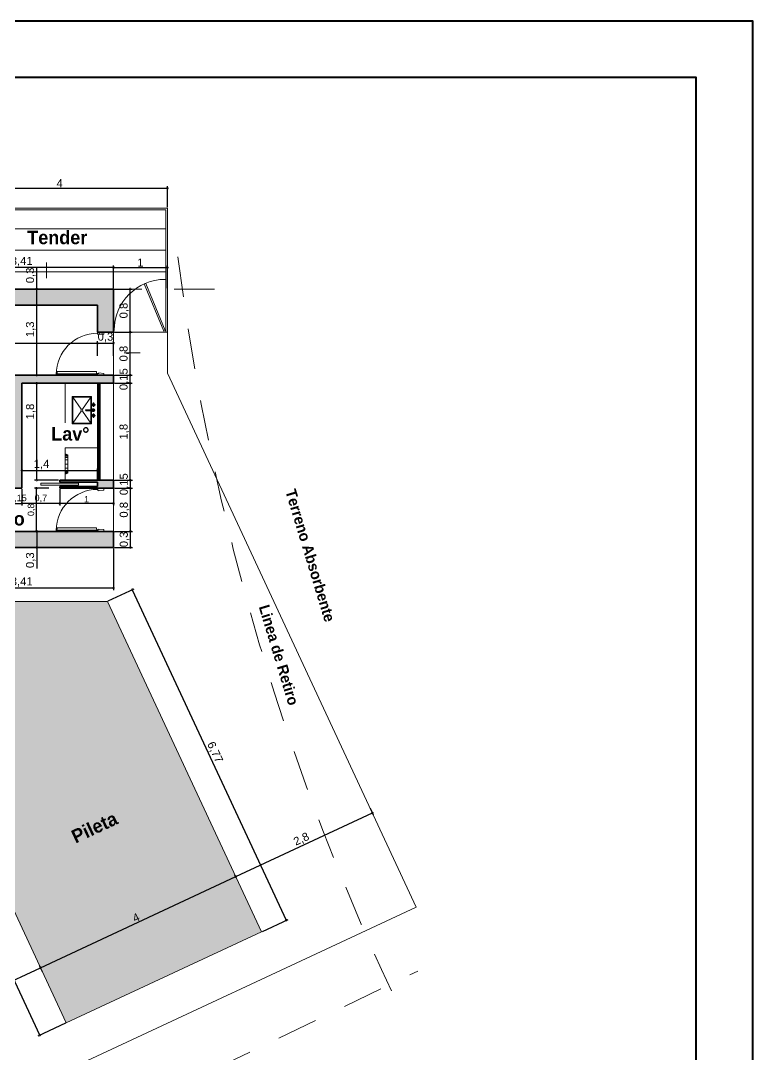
# Model space of a CAD drawing. Header units: millimetres. Extents: x 110427 to 125914, y 76277 to 76441.
# Drawn here: x 114105.63 to 114119.22, y 76330.94 to 76350.13 of the extents above; entities that cross this region are included whole.
import ezdxf

# ---------------------------------------------------------------- set-up
doc = ezdxf.new("R2010")
doc.units = ezdxf.units.MM
doc.linetypes.add('JIS_02_0.7', pattern=[1.35, 0.75, -0.6])
for name, color, linetype, lineweight in [('0.15', 6, 'Continuous', 15), ('02_CIVIL_EXIST', 250, 'Continuous', 30), ('04_CIVIL A CONSTRUIR', 250, 'Continuous', 35), ('06_CIVIL VISTAS GRUESA', 244, 'Continuous', 13), ('08_CIVIL VISTAS FINO', 251, 'Continuous', 5), ('09_CIVIL PROYECCIONES', 230, 'JIS_02_0.7', 5), ('11_CARPINTERIA Y MOBILIARIO', 141, 'Continuous', 9), ('11_HATCH', 8, 'Continuous', 9), ('12_HATCH', 8, 'Continuous', 9), ('12_TEXTOS', 4, 'Continuous', 40), ('13_COTAS', 8, 'Continuous', 9)]:
    doc.layers.add(name, color=color, linetype=linetype, lineweight=lineweight)
doc.layers.add('14_TEXTOS', color=4, linetype='Continuous')
doc.styles.add('JDS1', font='GOTHICB.TTF')
doc.styles.add('Swis721 BT', font='swiss.ttf')
doc.dimstyles.new('ISO-23', dxfattribs={"dimscale": 0.03, "dimtxt": 5, "dimasz": 2.5, "dimexe": 1.25, "dimexo": 0.625, "dimtad": 1, "dimtxsty": 'Swis721 BT', "dimblk": 'DOTSMALL', "dimcen": 2.5, "dimclrt": 150, "dimadec": 0, "dimazin": 0, "dimtfac": 1, "dimtmove": 0, "dimatfit": 3, "dimfxl": 0, "dimarcsym": 0})

# ---------------------------------------------------------------- blocks, each defined once
blk = doc.blocks.new('_DotSmall')
at = {"color": 0, "linetype": 'ByBlock', "const_width": 0.5}
blk.add_lwpolyline([(-0.0625, 0, 1), (0.0625, 0, 1)], format="xyb", close=True, dxfattribs=at)
blk = doc.blocks.new('*D669')
at = {"layer": '13_COTAS', "color": 0, "lineweight": -2}
for p, q in [((114104.103, 76343.91), (114104.103, 76344.179)), ((114104.103, 76344.142), (114107.053, 76344.142)), ((114107.053, 76343.91), (114107.053, 76344.179))]:
    blk.add_line(p, q, dxfattribs=at)
at = {"layer": 'Defpoints', "color": 0}
for p in [(114107.053, 76344.142), (114104.103, 76343.891), (114107.053, 76343.891)]:
    blk.add_point(p, dxfattribs=at)
at = {"layer": '13_COTAS', "color": 0, "lineweight": -2, "xscale": 0.075, "yscale": 0.075, "zscale": 0.075, "rotation": 180}
blk.add_blockref('_DotSmall', (114104.103, 76344.142), dxfattribs=at)
at = {"layer": '13_COTAS', "color": 0, "lineweight": -2, "xscale": 0.075, "yscale": 0.075, "zscale": 0.075}
blk.add_blockref('_DotSmall', (114107.053, 76344.142), dxfattribs=at)
at = {"layer": '13_COTAS', "color": 150, "insert": (114104.982, 76344.251), "char_height": 0.15, "attachment_point": 5, "style": 'Swis721 BT'}
blk.add_mtext('2,95', dxfattribs=at)
blk = doc.blocks.new('*D670')
at = {"layer": '13_COTAS', "color": 0, "lineweight": -2}
for p, q in [((114105.653, 76341.903), (114105.653, 76341.742)), ((114107.053, 76341.618), (114107.053, 76341.817)), ((114105.653, 76341.779), (114107.053, 76341.779))]:
    blk.add_line(p, q, dxfattribs=at)
at = {"layer": 'Defpoints', "color": 0}
for p in [(114105.653, 76341.921), (114107.053, 76341.779), (114107.053, 76341.599)]:
    blk.add_point(p, dxfattribs=at)
at = {"layer": '13_COTAS', "color": 0, "lineweight": -2, "xscale": 0.075, "yscale": 0.075, "zscale": 0.075, "rotation": 180}
blk.add_blockref('_DotSmall', (114105.653, 76341.779), dxfattribs=at)
at = {"layer": '13_COTAS', "color": 0, "lineweight": -2, "xscale": 0.075, "yscale": 0.075, "zscale": 0.075}
blk.add_blockref('_DotSmall', (114107.053, 76341.779), dxfattribs=at)
at = {"layer": '13_COTAS', "color": 150, "insert": (114106.016, 76341.889), "char_height": 0.15, "attachment_point": 5, "style": 'Swis721 BT'}
blk.add_mtext('1,4', dxfattribs=at)
blk = doc.blocks.new('*D536')
at = {"layer": '13_COTAS', "color": 0, "lineweight": -2}
for p, q in [((114106.149, 76341.449), (114105.883, 76341.449)), ((114105.921, 76340.649), (114105.921, 76341.449)), ((114105.976, 76340.649), (114105.883, 76340.649))]:
    blk.add_line(p, q, dxfattribs=at)
at = {"layer": 'Defpoints', "color": 0}
for p in [(114105.921, 76341.449), (114106.168, 76341.449), (114105.994, 76340.649)]:
    blk.add_point(p, dxfattribs=at)
at = {"layer": '13_COTAS', "color": 0, "lineweight": -2, "xscale": 0.075, "yscale": 0.075, "zscale": 0.075}
for p, rotation in [((114105.921, 76341.449), 90), ((114105.921, 76340.649), 270)]:
    blk.add_blockref('_DotSmall', p, dxfattribs=dict(at, rotation=rotation))
at = {"layer": '13_COTAS', "color": 150, "insert": (114105.83, 76341.049), "char_height": 0.12, "attachment_point": 5, "rotation": 90, "style": 'Swis721 BT'}
blk.add_mtext('0,8', dxfattribs=at)
blk = doc.blocks.new('*D581')
at = {"layer": '13_COTAS', "color": 0, "lineweight": -2}
for p, q in [((114106.093, 76343.399), (114105.888, 76343.399)), ((114105.926, 76341.599), (114105.926, 76343.399)), ((114106.334, 76341.599), (114105.888, 76341.599))]:
    blk.add_line(p, q, dxfattribs=at)
at = {"layer": 'Defpoints', "color": 0}
for p in [(114105.926, 76343.399), (114106.112, 76343.399), (114106.353, 76341.599)]:
    blk.add_point(p, dxfattribs=at)
at = {"layer": '13_COTAS', "color": 0, "lineweight": -2, "xscale": 0.075, "yscale": 0.075, "zscale": 0.075}
for p, rotation in [((114105.926, 76343.399), 90), ((114105.926, 76341.599), 270)]:
    blk.add_blockref('_DotSmall', p, dxfattribs=dict(at, rotation=rotation))
at = {"layer": '13_COTAS', "color": 150, "insert": (114105.816, 76342.874), "char_height": 0.15, "attachment_point": 5, "rotation": 90, "style": 'Swis721 BT'}
blk.add_mtext('1,8', dxfattribs=at)
blk = doc.blocks.new('*D582')
at = {"layer": '13_COTAS', "color": 0, "lineweight": -2}
for p, q in [((114106.12, 76344.849), (114105.888, 76344.849)), ((114105.926, 76343.549), (114105.926, 76344.849)), ((114106.12, 76343.549), (114105.888, 76343.549))]:
    blk.add_line(p, q, dxfattribs=at)
at = {"layer": 'Defpoints', "color": 0}
for p in [(114105.926, 76344.849), (114106.139, 76344.849), (114106.139, 76343.549)]:
    blk.add_point(p, dxfattribs=at)
at = {"layer": '13_COTAS', "color": 0, "lineweight": -2, "xscale": 0.075, "yscale": 0.075, "zscale": 0.075}
for p, rotation in [((114105.926, 76344.849), 90), ((114105.926, 76343.549), 270)]:
    blk.add_blockref('_DotSmall', p, dxfattribs=dict(at, rotation=rotation))
at = {"layer": '13_COTAS', "color": 150, "insert": (114105.816, 76344.4), "char_height": 0.15, "attachment_point": 5, "rotation": 90, "style": 'Swis721 BT'}
blk.add_mtext('1,3', dxfattribs=at)
blk = doc.blocks.new('*D583')
at = {"layer": '13_COTAS', "color": 0, "lineweight": -2}
for p, q in [((114104.353, 76346.668), (114104.353, 76347.059)), ((114104.353, 76347.021), (114108.353, 76347.021)), ((114108.353, 76346.668), (114108.353, 76347.059))]:
    blk.add_line(p, q, dxfattribs=at)
at = {"layer": 'Defpoints', "color": 0}
for p in [(114108.353, 76347.021), (114104.353, 76346.649), (114108.353, 76346.649)]:
    blk.add_point(p, dxfattribs=at)
at = {"layer": '13_COTAS', "color": 0, "lineweight": -2, "xscale": 0.075, "yscale": 0.075, "zscale": 0.075, "rotation": 180}
blk.add_blockref('_DotSmall', (114104.353, 76347.021), dxfattribs=at)
at = {"layer": '13_COTAS', "color": 0, "lineweight": -2, "xscale": 0.075, "yscale": 0.075, "zscale": 0.075}
blk.add_blockref('_DotSmall', (114108.353, 76347.021), dxfattribs=at)
at = {"layer": '13_COTAS', "color": 150, "insert": (114106.353, 76347.115), "char_height": 0.15, "attachment_point": 5, "style": 'Swis721 BT'}
blk.add_mtext('4', dxfattribs=at)
blk = doc.blocks.new('*D584')
at = {"layer": '13_COTAS', "color": 0, "lineweight": -2}
for p, q in [((114102.807, 76339.341), (114102.298, 76339.104)), ((114105.982, 76331.292), (114102.332, 76339.12)), ((114106.458, 76331.513), (114105.949, 76331.276))]:
    blk.add_line(p, q, dxfattribs=at)
at = {"layer": 'Defpoints', "color": 0}
for p in [(114102.824, 76339.349), (114102.332, 76339.12), (114106.475, 76331.521)]:
    blk.add_point(p, dxfattribs=at)
at = {"layer": '13_COTAS', "color": 0, "lineweight": -2, "xscale": 0.075, "yscale": 0.075, "zscale": 0.075}
for p, rotation in [((114102.332, 76339.12), 115.0000000000974), ((114105.982, 76331.292), 295.0000000000974)]:
    blk.add_blockref('_DotSmall', p, dxfattribs=dict(at, rotation=rotation))
at = {"layer": '13_COTAS', "color": 150, "insert": (114104.256, 76335.252), "char_height": 0.15, "attachment_point": 5, "rotation": 295, "style": 'Swis721 BT'}
blk.add_mtext('8,64', dxfattribs=at)
blk = doc.blocks.new('*D585')
at = {"layer": '13_COTAS', "color": 0, "lineweight": -2}
for p, q in [((114107.255, 76339.357), (114107.734, 76339.581)), ((114107.7, 76339.565), (114110.562, 76333.427)), ((114110.117, 76333.22), (114110.596, 76333.443))]:
    blk.add_line(p, q, dxfattribs=at)
at = {"layer": 'Defpoints', "color": 0}
for p in [(114107.238, 76339.349), (114110.562, 76333.427), (114110.1, 76333.212)]:
    blk.add_point(p, dxfattribs=at)
at = {"layer": '13_COTAS', "color": 0, "lineweight": -2, "xscale": 0.075, "yscale": 0.075, "zscale": 0.075}
for p, rotation in [((114107.7, 76339.565), 115.0000000002516), ((114110.562, 76333.427), 295.0000000002516)]:
    blk.add_blockref('_DotSmall', p, dxfattribs=dict(at, rotation=rotation))
at = {"layer": '13_COTAS', "color": 150, "insert": (114109.23, 76336.542), "char_height": 0.15, "attachment_point": 5, "rotation": 295, "style": 'Swis721 BT'}
blk.add_mtext('6,77', dxfattribs=at)
blk = doc.blocks.new('*D554')
at = {"layer": '13_COTAS', "color": 0, "lineweight": -2}
for p, q in [((114107.053, 76343.91), (114107.053, 76344.179)), ((114107.053, 76344.142), (114107.353, 76344.142)), ((114107.353, 76343.91), (114107.353, 76344.179))]:
    blk.add_line(p, q, dxfattribs=at)
at = {"layer": 'Defpoints', "color": 0}
for p in [(114107.353, 76344.142), (114107.053, 76343.891), (114107.353, 76343.891)]:
    blk.add_point(p, dxfattribs=at)
at = {"layer": '13_COTAS', "color": 0, "lineweight": -2, "xscale": 0.075, "yscale": 0.075, "zscale": 0.075, "rotation": 180}
blk.add_blockref('_DotSmall', (114107.053, 76344.142), dxfattribs=at)
at = {"layer": '13_COTAS', "color": 0, "lineweight": -2, "xscale": 0.075, "yscale": 0.075, "zscale": 0.075}
blk.add_blockref('_DotSmall', (114107.353, 76344.142), dxfattribs=at)
at = {"layer": '13_COTAS', "color": 150, "insert": (114107.203, 76344.251), "char_height": 0.15, "attachment_point": 5, "style": 'Swis721 BT'}
blk.add_mtext('0,3', dxfattribs=at)
blk = doc.blocks.new('*D555')
at = {"layer": '13_COTAS', "color": 0, "lineweight": -2}
for p, q in [((114106.024, 76340.649), (114105.888, 76340.649)), ((114105.926, 76340.649), (114105.926, 76340.349)), ((114106.024, 76340.349), (114105.888, 76340.349)), ((114105.926, 76340.349), (114105.926, 76339.959))]:
    blk.add_line(p, q, dxfattribs=at)
at = {"layer": 'Defpoints', "color": 0}
for p in [(114106.042, 76340.649), (114105.926, 76340.349), (114106.042, 76340.349)]:
    blk.add_point(p, dxfattribs=at)
at = {"layer": '13_COTAS', "color": 0, "lineweight": -2, "xscale": 0.075, "yscale": 0.075, "zscale": 0.075}
for p, rotation in [((114105.926, 76340.649), 90), ((114105.926, 76340.349), 270)]:
    blk.add_blockref('_DotSmall', p, dxfattribs=dict(at, rotation=rotation))
at = {"layer": '13_COTAS', "color": 150, "insert": (114105.816, 76340.113), "char_height": 0.15, "attachment_point": 5, "rotation": 90, "style": 'Swis721 BT'}
blk.add_mtext('0,3', dxfattribs=at)
blk = doc.blocks.new('*D560')
at = {"layer": '13_COTAS', "color": 0, "lineweight": -2}
for p, q in [((114103.278, 76331.277), (114105.997, 76332.545)), ((114106.033, 76332.47), (114105.981, 76332.579)), ((114103.284, 76331.264), (114103.262, 76331.311))]:
    blk.add_line(p, q, dxfattribs=at)
at = {"layer": 'Defpoints', "color": 0}
for p in [(114105.997, 76332.545), (114106.04, 76332.453), (114103.292, 76331.247)]:
    blk.add_point(p, dxfattribs=at)
at = {"layer": '13_COTAS', "color": 0, "lineweight": -2, "xscale": 0.075, "yscale": 0.075, "zscale": 0.075}
for p, rotation in [((114105.997, 76332.545), 24.99999753929723), ((114103.278, 76331.277), 204.9999975392973)]:
    blk.add_blockref('_DotSmall', p, dxfattribs=dict(at, rotation=rotation))
at = {"layer": '13_COTAS', "color": 150, "insert": (114104.597, 76331.998), "char_height": 0.15, "attachment_point": 5, "rotation": 25, "style": 'Swis721 BT'}
blk.add_mtext('3', dxfattribs=at)
blk = doc.blocks.new('*D561')
at = {"layer": '13_COTAS', "color": 0, "lineweight": -2}
for p, q in [((114105.997, 76332.545), (114109.622, 76334.236)), ((114109.615, 76334.253), (114109.607, 76334.27)), ((114106.033, 76332.47), (114105.981, 76332.579))]:
    blk.add_line(p, q, dxfattribs=at)
at = {"layer": 'Defpoints', "color": 0}
for p in [(114109.622, 76334.236), (114109.622, 76334.236), (114106.04, 76332.453)]:
    blk.add_point(p, dxfattribs=at)
at = {"layer": '13_COTAS', "color": 0, "lineweight": -2, "xscale": 0.075, "yscale": 0.075, "zscale": 0.075}
for p, rotation in [((114109.622, 76334.236), 24.99999753929723), ((114105.997, 76332.545), 204.9999975392973)]:
    blk.add_blockref('_DotSmall', p, dxfattribs=dict(at, rotation=rotation))
at = {"layer": '13_COTAS', "color": 150, "insert": (114107.77, 76333.476), "char_height": 0.15, "attachment_point": 5, "rotation": 25, "style": 'Swis721 BT'}
blk.add_mtext('4', dxfattribs=at)
blk = doc.blocks.new('*D562')
at = {"layer": '13_COTAS', "color": 0, "lineweight": -2}
for p, q in [((114112.118, 76335.509), (114112.176, 76335.385)), ((114109.622, 76334.236), (114112.16, 76335.419)), ((114109.615, 76334.253), (114109.607, 76334.27))]:
    blk.add_line(p, q, dxfattribs=at)
at = {"layer": 'Defpoints', "color": 0}
for p in [(114112.11, 76335.526), (114112.16, 76335.419), (114109.622, 76334.236)]:
    blk.add_point(p, dxfattribs=at)
at = {"layer": '13_COTAS', "color": 0, "lineweight": -2, "xscale": 0.075, "yscale": 0.075, "zscale": 0.075}
for p, rotation in [((114112.16, 76335.419), 24.99999753929723), ((114109.622, 76334.236), 204.9999975392973)]:
    blk.add_blockref('_DotSmall', p, dxfattribs=dict(at, rotation=rotation))
at = {"layer": '13_COTAS', "color": 150, "insert": (114110.845, 76334.926), "char_height": 0.15, "attachment_point": 5, "rotation": 25, "style": 'Swis721 BT'}
blk.add_mtext('2,8', dxfattribs=at)
blk = doc.blocks.new('*D545')
at = {"layer": '13_COTAS', "color": 0, "lineweight": -2}
for p, q in [((114105.926, 76345.149), (114105.926, 76345.556)), ((114106.087, 76345.149), (114105.888, 76345.149)), ((114105.926, 76344.849), (114105.926, 76345.149)), ((114106.087, 76344.849), (114105.888, 76344.849))]:
    blk.add_line(p, q, dxfattribs=at)
at = {"layer": 'Defpoints', "color": 0}
for p in [(114105.926, 76345.149), (114106.106, 76345.149), (114106.106, 76344.849)]:
    blk.add_point(p, dxfattribs=at)
at = {"layer": '13_COTAS', "color": 0, "lineweight": -2, "xscale": 0.075, "yscale": 0.075, "zscale": 0.075}
for p, rotation in [((114105.926, 76345.149), 90), ((114105.926, 76344.849), 270)]:
    blk.add_blockref('_DotSmall', p, dxfattribs=dict(at, rotation=rotation))
at = {"layer": '13_COTAS', "color": 150, "insert": (114105.816, 76345.402), "char_height": 0.15, "attachment_point": 5, "rotation": 90, "style": 'Swis721 BT'}
blk.add_mtext('0,3', dxfattribs=at)
blk = doc.blocks.new('*D639')
at = {"layer": '06_CIVIL VISTAS GRUESA', "color": 0, "lineweight": -2}
for p, q in [((114103.943, 76340.331), (114103.943, 76339.559)), ((114107.353, 76340.331), (114107.353, 76339.559)), ((114103.943, 76339.597), (114107.353, 76339.597))]:
    blk.add_line(p, q, dxfattribs=at)
at = {"layer": 'Defpoints', "color": 0}
for p in [(114103.943, 76340.349), (114107.353, 76340.349), (114107.353, 76339.597)]:
    blk.add_point(p, dxfattribs=at)
at = {"layer": '06_CIVIL VISTAS GRUESA', "color": 0, "lineweight": -2, "xscale": 0.075, "yscale": 0.075, "zscale": 0.075, "rotation": 180}
blk.add_blockref('_DotSmall', (114103.943, 76339.597), dxfattribs=at)
at = {"layer": '06_CIVIL VISTAS GRUESA', "color": 0, "lineweight": -2, "xscale": 0.075, "yscale": 0.075, "zscale": 0.075}
blk.add_blockref('_DotSmall', (114107.353, 76339.597), dxfattribs=at)
at = {"layer": '06_CIVIL VISTAS GRUESA', "color": 150, "insert": (114105.648, 76339.706), "char_height": 0.15, "attachment_point": 5, "style": 'Swis721 BT'}
blk.add_mtext('3,41', dxfattribs=at)
blk = doc.blocks.new('*D641')
at = {"layer": '06_CIVIL VISTAS GRUESA', "color": 0, "lineweight": -2}
for p, q in [((114107.372, 76340.649), (114107.703, 76340.649)), ((114107.666, 76340.349), (114107.666, 76340.649)), ((114107.372, 76340.349), (114107.703, 76340.349))]:
    blk.add_line(p, q, dxfattribs=at)
at = {"layer": 'Defpoints', "color": 0}
for p in [(114107.353, 76340.649), (114107.666, 76340.649), (114107.353, 76340.349)]:
    blk.add_point(p, dxfattribs=at)
at = {"layer": '06_CIVIL VISTAS GRUESA', "color": 0, "lineweight": -2, "xscale": 0.075, "yscale": 0.075, "zscale": 0.075}
for p, rotation in [((114107.666, 76340.649), 90), ((114107.666, 76340.349), 270)]:
    blk.add_blockref('_DotSmall', p, dxfattribs=dict(at, rotation=rotation))
at = {"layer": '06_CIVIL VISTAS GRUESA', "color": 150, "insert": (114107.557, 76340.499), "char_height": 0.15, "attachment_point": 5, "rotation": 90, "style": 'Swis721 BT'}
blk.add_mtext('0,3', dxfattribs=at)
blk = doc.blocks.new('*D642')
at = {"layer": '06_CIVIL VISTAS GRUESA', "color": 0, "lineweight": -2}
for p, q in [((114107.372, 76341.449), (114107.703, 76341.449)), ((114107.666, 76340.649), (114107.666, 76341.449)), ((114107.372, 76340.649), (114107.703, 76340.649))]:
    blk.add_line(p, q, dxfattribs=at)
at = {"layer": 'Defpoints', "color": 0}
for p in [(114107.353, 76341.449), (114107.666, 76341.449), (114107.353, 76340.649)]:
    blk.add_point(p, dxfattribs=at)
at = {"layer": '06_CIVIL VISTAS GRUESA', "color": 0, "lineweight": -2, "xscale": 0.075, "yscale": 0.075, "zscale": 0.075}
for p, rotation in [((114107.666, 76341.449), 90), ((114107.666, 76340.649), 270)]:
    blk.add_blockref('_DotSmall', p, dxfattribs=dict(at, rotation=rotation))
at = {"layer": '06_CIVIL VISTAS GRUESA', "color": 150, "insert": (114107.557, 76341.049), "char_height": 0.15, "attachment_point": 5, "rotation": 90, "style": 'Swis721 BT'}
blk.add_mtext('0,8', dxfattribs=at)
blk = doc.blocks.new('*D643')
at = {"layer": '06_CIVIL VISTAS GRUESA', "color": 0, "lineweight": -2}
for p, q in [((114107.372, 76341.599), (114107.703, 76341.599)), ((114107.372, 76341.449), (114107.703, 76341.449)), ((114107.666, 76341.449), (114107.666, 76341.599))]:
    blk.add_line(p, q, dxfattribs=at)
at = {"layer": 'Defpoints', "color": 0}
for p in [(114107.353, 76341.599), (114107.353, 76341.449), (114107.666, 76341.599)]:
    blk.add_point(p, dxfattribs=at)
at = {"layer": '06_CIVIL VISTAS GRUESA', "color": 0, "lineweight": -2, "xscale": 0.075, "yscale": 0.075, "zscale": 0.075}
for p, rotation in [((114107.666, 76341.599), 90), ((114107.666, 76341.449), 270)]:
    blk.add_blockref('_DotSmall', p, dxfattribs=dict(at, rotation=rotation))
at = {"layer": '06_CIVIL VISTAS GRUESA', "color": 150, "insert": (114107.557, 76341.524), "char_height": 0.15, "attachment_point": 5, "rotation": 90, "style": 'Swis721 BT'}
blk.add_mtext('0,15', dxfattribs=at)
blk = doc.blocks.new('*D644')
at = {"layer": '06_CIVIL VISTAS GRUESA', "color": 0, "lineweight": -2}
for p, q in [((114107.372, 76343.399), (114107.699, 76343.399)), ((114107.662, 76341.599), (114107.662, 76343.399)), ((114107.372, 76341.599), (114107.699, 76341.599))]:
    blk.add_line(p, q, dxfattribs=at)
at = {"layer": 'Defpoints', "color": 0}
for p in [(114107.353, 76343.399), (114107.662, 76343.399), (114107.353, 76341.599)]:
    blk.add_point(p, dxfattribs=at)
at = {"layer": '06_CIVIL VISTAS GRUESA', "color": 0, "lineweight": -2, "xscale": 0.075, "yscale": 0.075, "zscale": 0.075}
for p, rotation in [((114107.662, 76343.399), 90), ((114107.662, 76341.599), 270)]:
    blk.add_blockref('_DotSmall', p, dxfattribs=dict(at, rotation=rotation))
at = {"layer": '06_CIVIL VISTAS GRUESA', "color": 150, "insert": (114107.553, 76342.499), "char_height": 0.15, "attachment_point": 5, "rotation": 90, "style": 'Swis721 BT'}
blk.add_mtext('1,8', dxfattribs=at)
blk = doc.blocks.new('*D645')
at = {"layer": '06_CIVIL VISTAS GRUESA', "color": 0, "lineweight": -2}
for p, q in [((114107.372, 76343.549), (114107.699, 76343.549)), ((114107.662, 76343.399), (114107.662, 76343.549)), ((114107.372, 76343.399), (114107.699, 76343.399))]:
    blk.add_line(p, q, dxfattribs=at)
at = {"layer": 'Defpoints', "color": 0}
for p in [(114107.353, 76343.549), (114107.662, 76343.549), (114107.353, 76343.399)]:
    blk.add_point(p, dxfattribs=at)
at = {"layer": '06_CIVIL VISTAS GRUESA', "color": 0, "lineweight": -2, "xscale": 0.075, "yscale": 0.075, "zscale": 0.075}
for p, rotation in [((114107.662, 76343.549), 90), ((114107.662, 76343.399), 270)]:
    blk.add_blockref('_DotSmall', p, dxfattribs=dict(at, rotation=rotation))
at = {"layer": '06_CIVIL VISTAS GRUESA', "color": 150, "insert": (114107.553, 76343.474), "char_height": 0.15, "attachment_point": 5, "rotation": 90, "style": 'Swis721 BT'}
blk.add_mtext('0,15', dxfattribs=at)
blk = doc.blocks.new('*D646')
at = {"layer": '06_CIVIL VISTAS GRUESA', "color": 0, "lineweight": -2}
for p, q in [((114107.372, 76344.349), (114107.699, 76344.349)), ((114107.662, 76343.549), (114107.662, 76344.349)), ((114107.372, 76343.549), (114107.699, 76343.549))]:
    blk.add_line(p, q, dxfattribs=at)
at = {"layer": 'Defpoints', "color": 0}
for p in [(114107.353, 76344.349), (114107.662, 76344.349), (114107.353, 76343.549)]:
    blk.add_point(p, dxfattribs=at)
at = {"layer": '06_CIVIL VISTAS GRUESA', "color": 0, "lineweight": -2, "xscale": 0.075, "yscale": 0.075, "zscale": 0.075}
for p, rotation in [((114107.662, 76344.349), 90), ((114107.662, 76343.549), 270)]:
    blk.add_blockref('_DotSmall', p, dxfattribs=dict(at, rotation=rotation))
at = {"layer": '06_CIVIL VISTAS GRUESA', "color": 150, "insert": (114107.553, 76343.949), "char_height": 0.15, "attachment_point": 5, "rotation": 90, "style": 'Swis721 BT'}
blk.add_mtext('0,8', dxfattribs=at)
blk = doc.blocks.new('*D647')
at = {"layer": '06_CIVIL VISTAS GRUESA', "color": 0, "lineweight": -2}
for p, q in [((114107.372, 76345.149), (114107.699, 76345.149)), ((114107.662, 76344.349), (114107.662, 76345.149)), ((114107.372, 76344.349), (114107.699, 76344.349))]:
    blk.add_line(p, q, dxfattribs=at)
at = {"layer": 'Defpoints', "color": 0}
for p in [(114107.353, 76345.149), (114107.662, 76345.149), (114107.353, 76344.349)]:
    blk.add_point(p, dxfattribs=at)
at = {"layer": '06_CIVIL VISTAS GRUESA', "color": 0, "lineweight": -2, "xscale": 0.075, "yscale": 0.075, "zscale": 0.075}
for p, rotation in [((114107.662, 76345.149), 90), ((114107.662, 76344.349), 270)]:
    blk.add_blockref('_DotSmall', p, dxfattribs=dict(at, rotation=rotation))
at = {"layer": '06_CIVIL VISTAS GRUESA', "color": 150, "insert": (114107.553, 76344.749), "char_height": 0.15, "attachment_point": 5, "rotation": 90, "style": 'Swis721 BT'}
blk.add_mtext('0,8', dxfattribs=at)
blk = doc.blocks.new('*D648')
at = {"layer": '06_CIVIL VISTAS GRUESA', "color": 0, "lineweight": -2}
for p, q in [((114103.943, 76345.168), (114103.943, 76345.585)), ((114107.353, 76345.548), (114103.943, 76345.548)), ((114107.353, 76345.168), (114107.353, 76345.585))]:
    blk.add_line(p, q, dxfattribs=at)
at = {"layer": 'Defpoints', "color": 0}
for p in [(114103.943, 76345.548), (114103.943, 76345.149), (114107.353, 76345.149)]:
    blk.add_point(p, dxfattribs=at)
at = {"layer": '06_CIVIL VISTAS GRUESA', "color": 0, "lineweight": -2, "xscale": 0.075, "yscale": 0.075, "zscale": 0.075}
for p, rotation in [((114103.943, 76345.548), 180.0000006083294), ((114107.353, 76345.548), 6.083293868641704e-07)]:
    blk.add_blockref('_DotSmall', p, dxfattribs=dict(at, rotation=rotation))
at = {"layer": '06_CIVIL VISTAS GRUESA', "color": 150, "insert": (114105.648, 76345.657), "char_height": 0.15, "attachment_point": 5, "rotation": 0, "style": 'Swis721 BT'}
blk.add_mtext('3,41', dxfattribs=at)
blk = doc.blocks.new('*D608')
at = {"layer": '13_COTAS', "color": 0, "lineweight": -2}
for p, q in [((114106.353, 76341.431), (114106.353, 76341.129)), ((114107.353, 76341.431), (114107.353, 76341.129)), ((114107.353, 76341.167), (114106.353, 76341.167))]:
    blk.add_line(p, q, dxfattribs=at)
at = {"layer": 'Defpoints', "color": 0}
for p in [(114106.353, 76341.449), (114107.353, 76341.449), (114106.353, 76341.167)]:
    blk.add_point(p, dxfattribs=at)
at = {"layer": '13_COTAS', "color": 0, "lineweight": -2, "xscale": 0.075, "yscale": 0.075, "zscale": 0.075, "rotation": 180}
blk.add_blockref('_DotSmall', (114106.353, 76341.167), dxfattribs=at)
at = {"layer": '13_COTAS', "color": 0, "lineweight": -2, "xscale": 0.075, "yscale": 0.075, "zscale": 0.075}
blk.add_blockref('_DotSmall', (114107.353, 76341.167), dxfattribs=at)
at = {"layer": '13_COTAS', "color": 150, "insert": (114106.853, 76341.245), "char_height": 0.12, "attachment_point": 5, "style": 'Swis721 BT'}
blk.add_mtext('1', dxfattribs=at)
blk = doc.blocks.new('*D609')
at = {"layer": '13_COTAS', "color": 0, "lineweight": -2}
for p, q in [((114105.653, 76341.431), (114105.653, 76341.129)), ((114106.353, 76341.431), (114106.353, 76341.129)), ((114106.353, 76341.167), (114105.653, 76341.167))]:
    blk.add_line(p, q, dxfattribs=at)
at = {"layer": 'Defpoints', "color": 0}
for p in [(114105.653, 76341.449), (114106.353, 76341.449), (114105.653, 76341.167)]:
    blk.add_point(p, dxfattribs=at)
at = {"layer": '13_COTAS', "color": 0, "lineweight": -2, "xscale": 0.075, "yscale": 0.075, "zscale": 0.075, "rotation": 180}
blk.add_blockref('_DotSmall', (114105.653, 76341.167), dxfattribs=at)
at = {"layer": '13_COTAS', "color": 0, "lineweight": -2, "xscale": 0.075, "yscale": 0.075, "zscale": 0.075}
blk.add_blockref('_DotSmall', (114106.353, 76341.167), dxfattribs=at)
at = {"layer": '13_COTAS', "color": 150, "insert": (114106.003, 76341.258), "char_height": 0.12, "attachment_point": 5, "style": 'Swis721 BT'}
blk.add_mtext('0,7', dxfattribs=at)
blk = doc.blocks.new('*D615')
at = {"layer": '13_COTAS', "color": 0, "lineweight": -2}
for p, q in [((114105.503, 76341.431), (114105.503, 76341.129)), ((114105.653, 76341.431), (114105.653, 76341.129)), ((114105.503, 76341.167), (114105.653, 76341.167))]:
    blk.add_line(p, q, dxfattribs=at)
at = {"layer": 'Defpoints', "color": 0}
for p in [(114105.503, 76341.449), (114105.653, 76341.449), (114105.653, 76341.167)]:
    blk.add_point(p, dxfattribs=at)
at = {"layer": '13_COTAS', "color": 0, "lineweight": -2, "xscale": 0.075, "yscale": 0.075, "zscale": 0.075, "rotation": 180}
blk.add_blockref('_DotSmall', (114105.503, 76341.167), dxfattribs=at)
at = {"layer": '13_COTAS', "color": 0, "lineweight": -2, "xscale": 0.075, "yscale": 0.075, "zscale": 0.075}
blk.add_blockref('_DotSmall', (114105.653, 76341.167), dxfattribs=at)
at = {"layer": '13_COTAS', "color": 150, "insert": (114105.578, 76341.258), "char_height": 0.12, "attachment_point": 5, "style": 'Swis721 BT'}
blk.add_mtext('0,15', dxfattribs=at)
blk = doc.blocks.new('*D618')
at = {"layer": '06_CIVIL VISTAS GRUESA', "color": 0, "lineweight": -2}
for p, q in [((114107.353, 76345.168), (114107.353, 76345.585)), ((114107.353, 76345.548), (114108.353, 76345.548)), ((114108.353, 76345.168), (114108.353, 76345.585))]:
    blk.add_line(p, q, dxfattribs=at)
at = {"layer": 'Defpoints', "color": 0}
for p in [(114108.353, 76345.548), (114107.353, 76345.149), (114108.353, 76345.149)]:
    blk.add_point(p, dxfattribs=at)
at = {"layer": '06_CIVIL VISTAS GRUESA', "color": 0, "lineweight": -2, "xscale": 0.075, "yscale": 0.075, "zscale": 0.075, "rotation": 180}
blk.add_blockref('_DotSmall', (114107.353, 76345.548), dxfattribs=at)
at = {"layer": '06_CIVIL VISTAS GRUESA', "color": 0, "lineweight": -2, "xscale": 0.075, "yscale": 0.075, "zscale": 0.075}
blk.add_blockref('_DotSmall', (114108.353, 76345.548), dxfattribs=at)
at = {"layer": '06_CIVIL VISTAS GRUESA', "color": 150, "insert": (114107.853, 76345.641), "char_height": 0.15, "attachment_point": 5, "style": 'Swis721 BT'}
blk.add_mtext('1', dxfattribs=at)

msp = doc.modelspace()

# ---------------------------------------------------------------- hatches: boundary and pattern name
at = {"layer": '11_HATCH'}
msp.add_hatch(color=254, dxfattribs=at).paths.add_polyline_path([(114107.238, 76339.349), (114102.824, 76339.349), (114106.475, 76331.521), (114110.1, 76333.212)])
at = {"layer": '12_HATCH'}
h = msp.add_hatch(color=1, dxfattribs=at)
h.dxf.hatch_style = 1
h.paths.add_polyline_path([(114107.353, 76345.149), (114103.943, 76345.149), (114103.943, 76343.859), (114103.143, 76343.859), (114103.143, 76343.699), (114103.943, 76343.699), (114103.943, 76343.288), (114103.943, 76341.799), (114103.143, 76341.799), (114103.143, 76341.639), (114103.943, 76341.639), (114103.943, 76341.449), (114104.803, 76341.449), (114104.803, 76341.484), (114104.103, 76341.484), (114104.103, 76341.564), (114104.803, 76341.564), (114104.803, 76341.599), (114104.103, 76341.599), (114104.103, 76343.399), (114105.503, 76343.399), (114105.503, 76341.449), (114105.653, 76341.449), (114105.653, 76343.399), (114107.353, 76343.399), (114107.353, 76343.549), (114104.103, 76343.549), (114104.103, 76344.849), (114107.053, 76344.849), (114107.053, 76344.349), (114107.353, 76344.349)])
h = msp.add_hatch(color=1, dxfattribs=at)
h.dxf.hatch_style = 1
h.paths.add_polyline_path([(114107.353, 76341.599), (114107.053, 76341.599), (114107.053, 76341.599), (114106.353, 76341.599), (114106.353, 76341.564), (114107.053, 76341.564), (114107.053, 76341.484), (114106.353, 76341.484), (114106.353, 76341.449), (114107.353, 76341.449)])
h = msp.add_hatch(color=1, dxfattribs=at)
h.dxf.hatch_style = 1
h.paths.add_polyline_path([(114107.353, 76340.649), (114103.943, 76340.649), (114103.943, 76340.349), (114107.353, 76340.349)])

# ---------------------------------------------------------------- linework, layer by layer
at = {"layer": '0.15'}
for p, q in [((114104.353, 76346.649), (114108.353, 76346.649)), ((114104.383, 76346.619), (114108.323, 76346.619)), ((114108.323, 76346.619), (114108.323, 76344.349)), ((114108.353, 76346.649), (114108.353, 76344.349)), ((114104.383, 76346.269), (114108.323, 76346.269)), ((114104.383, 76345.869), (114108.323, 76345.869)), ((114104.383, 76345.469), (114108.323, 76345.469)), ((114107.95, 76345.254), (114108.313, 76344.379)), ((114107.923, 76345.243), (114108.285, 76344.368)), ((114107.116, 76344.349), (114108.323, 76344.349)), ((114108.313, 76344.379), (114108.285, 76344.368)), ((114108.323, 76344.349), (114108.353, 76344.349)), ((114108.353, 76344.349), (114108.353, 76343.584)), ((114108.353, 76343.584), (114112.976, 76333.67)), ((114093.98, 76324.812), (114112.976, 76333.67))]:
    msp.add_line(p, q, dxfattribs=at)
at = {"layer": '02_CIVIL_EXIST', "lineweight": 40}
for points in [[(114075.204, 76350.133), (114119.217, 76350.133), (114119.217, 76319.01), (114075.204, 76319.01)], [(114077.823, 76349.085), (114118.169, 76349.085), (114118.169, 76320.057), (114077.823, 76320.057)]]:
    msp.add_lwpolyline(points, close=True, dxfattribs=at)
at = {"layer": '04_CIVIL A CONSTRUIR'}
for p, q in [((114103.943, 76345.149), (114107.353, 76345.149)), ((114107.353, 76344.349), (114107.353, 76345.149)), ((114104.103, 76344.849), (114107.053, 76344.849)), ((114107.053, 76344.349), (114107.053, 76344.849)), ((114107.053, 76344.349), (114107.353, 76344.349)), ((114104.103, 76343.549), (114107.353, 76343.549)), ((114107.353, 76343.549), (114107.353, 76343.399)), ((114105.653, 76343.399), (114105.653, 76341.449)), ((114105.653, 76343.399), (114107.353, 76343.399)), ((114105.503, 76341.449), (114105.653, 76341.449)), ((114106.353, 76341.599), (114107.053, 76341.599)), ((114106.353, 76341.599), (114106.353, 76341.564)), ((114107.053, 76341.564), (114106.353, 76341.564)), ((114106.353, 76341.484), (114106.353, 76341.449)), ((114107.053, 76341.484), (114106.353, 76341.484)), ((114106.353, 76341.449), (114107.053, 76341.449)), ((114107.053, 76341.599), (114107.353, 76341.599)), ((114107.053, 76341.564), (114107.053, 76341.484)), ((114107.053, 76341.449), (114107.353, 76341.449)), ((114107.353, 76341.599), (114107.353, 76341.449)), ((114103.943, 76340.649), (114107.353, 76340.649)), ((114107.353, 76340.649), (114107.353, 76340.349)), ((114103.943, 76340.349), (114107.353, 76340.349))]:
    msp.add_line(p, q, dxfattribs=at)
at = {"layer": '06_CIVIL VISTAS GRUESA'}
msp.add_line((114107.95, 76345.254), (114107.923, 76345.243), dxfattribs=at)
at = {"layer": '08_CIVIL VISTAS FINO'}
for p, q in [((114107.353, 76343.549), (114107.353, 76344.349)), ((114107.353, 76340.649), (114107.353, 76341.449)), ((114102.824, 76339.349), (114106.475, 76331.521)), ((114107.238, 76339.349), (114102.824, 76339.349)), ((114107.238, 76339.349), (114110.1, 76333.212)), ((114106.475, 76331.521), (114110.1, 76333.212))]:
    msp.add_line(p, q, dxfattribs=at)
at = {"layer": '09_CIVIL PROYECCIONES'}
for p, q in [((114109.228, 76345.149), (114083.84, 76345.149)), ((114089.744, 76321.291), (114113.005, 76332.48))]:
    msp.add_line(p, q, dxfattribs=at)
at = {"layer": '09_CIVIL PROYECCIONES', "ltscale": 2}
for p, q in [((114107.053, 76342.199), (114106.453, 76342.199)), ((114106.504, 76342.072), (114106.453, 76342.072)), ((114106.504, 76342.059), (114106.453, 76342.059)), ((114106.504, 76342.046), (114106.453, 76342.046)), ((114106.504, 76342.018), (114106.453, 76342.018)), ((114106.504, 76341.975), (114106.453, 76341.975)), ((114106.504, 76341.899), (114106.453, 76341.899)), ((114106.504, 76341.823), (114106.453, 76341.823)), ((114106.504, 76341.78), (114106.453, 76341.78)), ((114106.504, 76341.753), (114106.453, 76341.753)), ((114106.504, 76341.739), (114106.453, 76341.739)), ((114106.504, 76341.727), (114106.453, 76341.727)), ((114107.053, 76341.599), (114106.453, 76341.599))]:
    msp.add_line(p, q, dxfattribs=at)
msp.add_lwpolyline([(114106.453, 76341.711), (114106.453, 76342.087), (114106.504, 76342.072), (114106.504, 76341.727)], close=True, dxfattribs=at)
at = {"layer": '09_CIVIL PROYECCIONES'}
msp.add_arc((114153.744, 76351.503), 45.561, 187.2614, 205.793, dxfattribs=at)
at = {"layer": '09_CIVIL PROYECCIONES', "ltscale": 2}
for centre, radius in [((114108.313, 76344.379), 0.95), ((114107.053, 76343.564), 0.763), ((114107.053, 76340.664), 0.763)]:
    msp.add_arc(centre, radius, 90, 180, dxfattribs=at)
at = {"layer": '11_CARPINTERIA Y MOBILIARIO'}
for p, q in [((114106.453, 76343.399), (114106.453, 76342.661)), ((114107.053, 76343.366), (114107.053, 76343.399)), ((114107.053, 76343.399), (114107.068, 76343.399)), ((114107.056, 76343.366), (114107.053, 76343.366)), ((114107.058, 76343.364), (114107.053, 76343.364)), ((114107.053, 76343.364), (114107.053, 76343.349)), ((114107.053, 76341.649), (114107.053, 76343.349)), ((114107.053, 76343.349), (114107.066, 76343.349)), ((114107.068, 76343.396), (114107.056, 76343.396)), ((114107.056, 76343.396), (114107.056, 76343.379)), ((114107.056, 76343.379), (114107.095, 76343.379)), ((114107.098, 76343.376), (114107.056, 76343.376)), ((114107.056, 76343.376), (114107.056, 76343.366)), ((114107.061, 76343.361), (114107.056, 76343.361)), ((114107.056, 76343.361), (114107.056, 76343.352)), ((114107.056, 76343.352), (114107.063, 76343.352)), ((114107.1, 76343.374), (114107.058, 76343.374)), ((114107.058, 76343.374), (114107.058, 76343.364)), ((114107.061, 76343.371), (114107.061, 76343.361)), ((114107.061, 76343.371), (114107.1, 76343.371)), ((114107.063, 76343.352), (114107.063, 76343.368)), ((114107.063, 76343.368), (114107.066, 76343.368)), ((114107.066, 76343.349), (114107.066, 76343.368)), ((114107.068, 76343.399), (114107.068, 76343.396)), ((114107.068, 76343.368), (114107.068, 76341.63)), ((114107.068, 76343.368), (114107.091, 76343.368)), ((114107.074, 76343.368), (114107.074, 76341.63)), ((114107.074, 76343.358), (114107.085, 76343.368)), ((114107.085, 76343.358), (114107.074, 76343.368)), ((114107.074, 76343.358), (114107.085, 76343.358)), ((114107.085, 76343.368), (114107.085, 76341.63)), ((114107.088, 76343.396), (114107.088, 76343.399)), ((114107.088, 76343.399), (114107.103, 76343.399)), ((114107.1, 76343.396), (114107.088, 76343.396)), ((114107.091, 76343.368), (114107.091, 76341.63)), ((114107.093, 76343.349), (114107.093, 76343.354)), ((114107.093, 76343.354), (114107.095, 76343.354)), ((114107.095, 76343.379), (114107.095, 76343.387)), ((114107.095, 76343.387), (114107.1, 76343.387)), ((114107.103, 76343.384), (114107.098, 76343.384)), ((114107.098, 76343.384), (114107.098, 76343.376)), ((114107.1, 76343.387), (114107.1, 76343.396)), ((114107.103, 76343.382), (114107.1, 76343.382)), ((114107.1, 76343.382), (114107.1, 76343.374)), ((114107.1, 76343.371), (114107.1, 76343.359)), ((114107.103, 76343.399), (114107.103, 76343.384)), ((114107.103, 76343.382), (114107.103, 76343.359)), ((114107.103, 76341.639), (114107.103, 76343.359)), ((114107.353, 76341.599), (114107.353, 76343.399)), ((114106.752, 76342.916), (114106.596, 76343.142)), ((114106.775, 76342.916), (114106.931, 76343.142)), ((114106.596, 76342.657), (114106.752, 76342.883)), ((114106.931, 76342.657), (114106.775, 76342.883)), ((114106.98, 76342.908), (114106.842, 76342.908)), ((114106.98, 76342.89), (114106.842, 76342.89)), ((114106.453, 76342.199), (114106.453, 76341.599)), ((114107.053, 76341.634), (114107.053, 76341.649)), ((114107.053, 76341.649), (114107.066, 76341.649)), ((114107.058, 76341.634), (114107.053, 76341.634)), ((114107.056, 76341.632), (114107.053, 76341.632)), ((114107.053, 76341.632), (114107.053, 76341.599)), ((114107.056, 76341.637), (114107.056, 76341.646)), ((114107.056, 76341.646), (114107.063, 76341.646)), ((114107.061, 76341.637), (114107.056, 76341.637)), ((114107.056, 76341.622), (114107.056, 76341.632)), ((114107.098, 76341.622), (114107.056, 76341.622)), ((114107.056, 76341.602), (114107.056, 76341.619)), ((114107.056, 76341.619), (114107.095, 76341.619)), ((114107.058, 76341.624), (114107.058, 76341.634)), ((114107.1, 76341.624), (114107.058, 76341.624)), ((114107.061, 76341.627), (114107.061, 76341.637)), ((114107.061, 76341.627), (114107.1, 76341.627)), ((114107.063, 76341.646), (114107.063, 76341.63)), ((114107.063, 76341.63), (114107.066, 76341.63)), ((114107.066, 76341.649), (114107.066, 76341.63)), ((114107.068, 76341.63), (114107.091, 76341.63)), ((114107.074, 76341.641), (114107.085, 76341.641)), ((114107.074, 76341.641), (114107.085, 76341.63)), ((114107.085, 76341.641), (114107.074, 76341.63)), ((114107.093, 76341.649), (114107.093, 76341.644)), ((114107.093, 76341.644), (114107.095, 76341.644)), ((114107.095, 76341.619), (114107.095, 76341.611)), ((114107.095, 76341.611), (114107.1, 76341.611)), ((114107.098, 76341.614), (114107.098, 76341.622)), ((114107.103, 76341.614), (114107.098, 76341.614)), ((114107.1, 76341.627), (114107.1, 76341.639)), ((114107.1, 76341.616), (114107.1, 76341.624)), ((114107.103, 76341.616), (114107.1, 76341.616)), ((114107.1, 76341.611), (114107.1, 76341.602)), ((114107.103, 76341.616), (114107.103, 76341.639)), ((114107.103, 76341.599), (114107.103, 76341.614)), ((114106.703, 76341.544), (114106.003, 76341.544)), ((114106.003, 76341.504), (114106.003, 76341.544)), ((114106.703, 76341.504), (114106.003, 76341.504)), ((114106.703, 76341.504), (114106.703, 76341.544)), ((114107.053, 76341.599), (114107.068, 76341.599)), ((114107.068, 76341.602), (114107.056, 76341.602)), ((114107.068, 76341.599), (114107.068, 76341.602)), ((114107.1, 76341.602), (114107.088, 76341.602)), ((114107.088, 76341.602), (114107.088, 76341.599)), ((114107.088, 76341.599), (114107.103, 76341.599))]:
    msp.add_line(p, q, dxfattribs=at)
for points in [[(114107.063, 76344.342), (114107.053, 76344.342), (114107.053, 76344.312), (114107.082, 76344.312), (114107.082, 76344.3), (114107.173, 76344.312), (114107.173, 76344.342), (114107.163, 76344.342)], [(114107.063, 76343.549), (114107.053, 76343.549), (114107.053, 76343.579), (114107.082, 76343.579), (114107.082, 76343.592), (114107.173, 76343.58), (114107.173, 76343.549), (114107.163, 76343.549)], [(114106.941, 76342.89), (114106.941, 76342.647), (114106.586, 76342.647), (114106.586, 76343.152), (114106.941, 76343.152), (114106.941, 76342.908)], [(114106.931, 76342.89), (114106.931, 76342.657), (114106.596, 76342.657), (114106.596, 76343.142), (114106.931, 76343.142), (114106.931, 76342.908)], [(114106.972, 76343.005), (114106.947, 76343.005), (114106.947, 76342.995), (114106.972, 76342.995)], [(114106.985, 76343.009), (114106.985, 76343.034), (114106.975, 76343.034), (114106.975, 76343.009)], [(114106.985, 76342.992), (114106.985, 76342.967), (114106.975, 76342.967), (114106.975, 76342.992)], [(114106.989, 76343.005), (114107.014, 76343.005), (114107.014, 76342.995), (114106.989, 76342.995)], [(114106.972, 76342.793), (114106.947, 76342.793), (114106.947, 76342.803), (114106.972, 76342.803)], [(114106.985, 76342.807), (114106.985, 76342.832), (114106.975, 76342.832), (114106.975, 76342.807)], [(114106.985, 76342.79), (114106.985, 76342.765), (114106.975, 76342.765), (114106.975, 76342.79)], [(114106.989, 76342.793), (114107.014, 76342.793), (114107.014, 76342.803), (114106.989, 76342.803)], [(114107.063, 76341.442), (114107.053, 76341.442), (114107.053, 76341.412), (114107.082, 76341.412), (114107.082, 76341.4), (114107.173, 76341.412), (114107.173, 76341.442), (114107.163, 76341.442)], [(114107.063, 76340.649), (114107.053, 76340.649), (114107.053, 76340.679), (114107.082, 76340.679), (114107.082, 76340.692), (114107.173, 76340.68), (114107.173, 76340.649), (114107.163, 76340.649)]]:
    msp.add_lwpolyline(points, dxfattribs=at)
for points in [[(114106.299, 76343.588), (114106.3, 76343.573), (114107.043, 76343.573), (114107.044, 76343.588), (114107.035, 76343.588), (114107.035, 76343.617), (114106.307, 76343.617), (114106.307, 76343.588)], [(114106.299, 76340.688), (114106.3, 76340.673), (114107.043, 76340.673), (114107.044, 76340.688), (114107.035, 76340.688), (114107.035, 76340.717), (114106.307, 76340.717), (114106.307, 76340.688)]]:
    msp.add_lwpolyline(points, close=True, dxfattribs=at)
for centre, radius in [((114106.98, 76343), 0.01), ((114106.764, 76342.899), 0.02), ((114106.98, 76342.798), 0.01)]:
    msp.add_circle(centre, radius, dxfattribs=at)
for centre, radius, start, end in [((114107.092, 76343.361), 0.0115, 277.0629, 352.9371), ((114107.095, 76343.359), 0.005, 270, 0), ((114106.98, 76343), 0.026, 101.0875, 168.9125), ((114106.98, 76343), 0.026, 191.0875, 258.9125), ((114106.98, 76343), 0.019, 105.2575, 164.7425), ((114106.98, 76343), 0.019, 195.2575, 254.7425), ((114106.98, 76343), 0.0125, 113.5782, 156.4218), ((114106.98, 76343), 0.0125, 203.5782, 246.4218), ((114106.98, 76343), 0.026, 11.0875, 78.9125), ((114106.98, 76343), 0.019, 15.2575, 74.7425), ((114106.98, 76343), 0.0125, 23.5782, 66.4218), ((114106.98, 76343), 0.0125, 293.5782, 336.4218), ((114106.98, 76343), 0.019, 285.2575, 344.7425), ((114106.98, 76343), 0.026, 281.0875, 348.9125), ((114106.842, 76342.899), 0.009, 90, 270), ((114106.98, 76342.798), 0.026, 101.0875, 168.9125), ((114106.98, 76342.798), 0.026, 191.0875, 258.9125), ((114106.98, 76342.899), 0.026, 200.2522, 159.7478), ((114106.98, 76342.798), 0.019, 105.2575, 164.7425), ((114106.98, 76342.798), 0.019, 195.2575, 254.7425), ((114106.98, 76342.899), 0.019, 208.2737, 151.7263), ((114106.98, 76342.798), 0.0125, 113.5782, 156.4218), ((114106.98, 76342.798), 0.0125, 203.5782, 246.4218), ((114106.98, 76342.899), 0.009, 270, 90), ((114106.98, 76342.798), 0.026, 11.0875, 78.9125), ((114106.98, 76342.798), 0.019, 15.2575, 74.7425), ((114106.98, 76342.798), 0.0125, 23.5782, 66.4218), ((114106.98, 76342.798), 0.0125, 293.5782, 336.4218), ((114106.98, 76342.798), 0.019, 285.2575, 344.7425), ((114106.98, 76342.798), 0.026, 281.0875, 348.9125), ((114107.092, 76341.638), 0.0115, 7.0629, 82.9371), ((114107.095, 76341.639), 0.005, 0, 90)]:
    msp.add_arc(centre, radius, start, end, dxfattribs=at)
at = {"layer": '13_COTAS'}
for p, q in [((114106.106, 76345.349), (114106.106, 76345.644)), ((114107.553, 76343.962), (114107.849, 76343.962))]:
    msp.add_line(p, q, dxfattribs=at)

# ---------------------------------------------------------------- texts
at = {"layer": '12_TEXTOS', "insert": (114107.053, 76335.034), "char_height": 0.25, "width": 2.74107, "attachment_point": 8, "rotation": 25.0003, "style": 'JDS1'}
msp.add_mtext('Pileta', dxfattribs=at)
at = {"layer": '13_COTAS', "color": 150, "char_height": 0.2, "width": 4.90109, "attachment_point": 5, "rotation": 286.7761, "style": 'JDS1'}
for s, insert in [('\\A1;Terreno Absorbente', (114111.005, 76340.201)), ('\\A1;Linea de Retiro', (114110.422, 76338.352))]:
    msp.add_mtext(s, dxfattribs=dict(at, insert=insert))
at = {"layer": '14_TEXTOS', "char_height": 0.25, "width": 1.37808, "attachment_point": 5, "style": 'JDS1'}
for s, insert in [('Tender', (114106.308, 76346.105)), ('Lav%%D', (114106.551, 76342.458)), ('Paso', (114105.304, 76340.881))]:
    msp.add_mtext(s, dxfattribs=dict(at, insert=insert))

# ---------------------------------------------------------------- dimensions: what is measured, and where the dimension line sits
at = {"layer": '06_CIVIL VISTAS GRUESA'}
for p1, p2, distance, picture, middle in [((114107.353, 76345.149), (114103.943, 76345.149), -0.398, '*D648', (114105.648, 76345.657)), ((114107.353, 76344.349), (114107.353, 76345.149), -0.309, '*D647', (114107.553, 76344.749)), ((114107.353, 76343.549), (114107.353, 76344.349), -0.309, '*D646', (114107.553, 76343.949)), ((114107.353, 76341.599), (114107.353, 76343.399), -0.309, '*D644', (114107.553, 76342.499)), ((114107.353, 76340.649), (114107.353, 76341.449), -0.313, '*D642', (114107.557, 76341.049)), ((114103.943, 76340.349), (114107.353, 76340.349), -0.753, '*D639', (114105.648, 76339.706))]:
    dim = msp.add_aligned_dim(p1=p1, p2=p2, distance=distance, dimstyle='ISO-23', override={"dimfxl": 100, "dimarcsym": 2}, dxfattribs=at)
    dim.commit()
    dim.dimension.update_dxf_attribs({"geometry": picture, "text_midpoint": middle})
dim = msp.add_linear_dim(base=(114108.353, 76345.548), p1=(114107.353, 76345.149), p2=(114108.353, 76345.149), dimstyle='ISO-23', override={"dimfxl": 100, "dimarcsym": 2}, dxfattribs=at)
dim.commit()
dim.dimension.update_dxf_attribs({"geometry": '*D618', "text_midpoint": (114107.853, 76345.641)})
for base, p1, p2, picture, middle in [((114107.662, 76343.549), (114107.353, 76343.399), (114107.353, 76343.549), '*D645', (114107.662, 76343.474)), ((114107.666, 76341.599), (114107.353, 76341.449), (114107.353, 76341.599), '*D643', (114107.666, 76341.524)), ((114107.666, 76340.649), (114107.353, 76340.349), (114107.353, 76340.649), '*D641', (114107.666, 76340.499))]:
    dim = msp.add_linear_dim(base=base, p1=p1, p2=p2, angle=90, dimstyle='ISO-23', override={"dimfxl": 100, "dimarcsym": 2}, dxfattribs=at)
    dim.commit()
    dim.dimension.update_dxf_attribs({"geometry": picture, "text_midpoint": middle, "dimtype": 161})
at = {"layer": '13_COTAS'}
dim = msp.add_linear_dim(base=(114108.353, 76347.021), p1=(114104.353, 76346.649), p2=(114108.353, 76346.649), dimstyle='ISO-23', dxfattribs=at)
dim.commit()
dim.dimension.update_dxf_attribs({"geometry": '*D583', "text_midpoint": (114106.353, 76347.115)})
for base, p1, p2, picture, middle in [((114105.926, 76345.149), (114106.106, 76344.849), (114106.106, 76345.149), '*D545', (114105.926, 76345.402)), ((114105.926, 76344.849), (114106.139, 76343.549), (114106.139, 76344.849), '*D582', (114105.926, 76344.4)), ((114105.926, 76343.399), (114106.353, 76341.599), (114106.112, 76343.399), '*D581', (114105.926, 76342.874)), ((114105.926, 76340.349), (114106.042, 76340.649), (114106.042, 76340.349), '*D555', (114105.926, 76340.113))]:
    dim = msp.add_linear_dim(base=base, p1=p1, p2=p2, angle=90, dimstyle='ISO-23', dxfattribs=at)
    dim.commit()
    dim.dimension.update_dxf_attribs({"geometry": picture, "text_midpoint": middle, "dimtype": 160})
for base, p1, p2, picture, middle in [((114107.053, 76344.142), (114104.103, 76343.891), (114107.053, 76343.891), '*D669', (114104.982, 76344.142)), ((114107.353, 76344.142), (114107.053, 76343.891), (114107.353, 76343.891), '*D554', (114107.203, 76344.142)), ((114107.053, 76341.779), (114105.653, 76341.921), (114107.053, 76341.599), '*D670', (114106.016, 76341.779))]:
    dim = msp.add_linear_dim(base=base, p1=p1, p2=p2, dimstyle='ISO-23', dxfattribs=at)
    dim.commit()
    dim.dimension.update_dxf_attribs({"geometry": picture, "text_midpoint": middle, "dimtype": 160})
dim = msp.add_linear_dim(base=(114105.653, 76341.167), p1=(114105.503, 76341.449), p2=(114105.653, 76341.449), dimstyle='ISO-23', override={"dimtxt": 4}, dxfattribs=at)
dim.commit()
dim.dimension.update_dxf_attribs({"geometry": '*D615', "text_midpoint": (114105.578, 76341.167), "dimtype": 160})
for base, p1, p2, picture, middle in [((114105.653, 76341.167), (114106.353, 76341.449), (114105.653, 76341.449), '*D609', (114106.003, 76341.258)), ((114106.353, 76341.167), (114107.353, 76341.449), (114106.353, 76341.449), '*D608', (114106.853, 76341.245))]:
    dim = msp.add_linear_dim(base=base, p1=p1, p2=p2, dimstyle='ISO-23', override={"dimtxt": 4}, dxfattribs=at)
    dim.commit()
    dim.dimension.update_dxf_attribs({"geometry": picture, "text_midpoint": middle})
dim = msp.add_linear_dim(base=(114105.921, 76341.449), p1=(114105.994, 76340.649), p2=(114106.168, 76341.449), angle=90, dimstyle='ISO-23', override={"dimtxt": 4}, dxfattribs=at)
dim.commit()
dim.dimension.update_dxf_attribs({"geometry": '*D536', "text_midpoint": (114105.83, 76341.049)})
for p1, p2, distance, picture, middle in [((114107.238, 76339.349), (114110.1, 76333.212), 0.51, '*D585', (114109.23, 76336.542)), ((114106.475, 76331.521), (114102.824, 76339.349), 0.543, '*D584', (114104.256, 76335.252))]:
    dim = msp.add_aligned_dim(p1=p1, p2=p2, distance=distance, dimstyle='ISO-23', dxfattribs=at)
    dim.commit()
    dim.dimension.update_dxf_attribs({"geometry": picture, "text_midpoint": middle})
for base, p1, p2, picture, middle in [((114112.16, 76335.419), (114109.622, 76334.236), (114112.11, 76335.526), '*D562', (114110.845, 76334.926)), ((114109.622, 76334.236), (114106.04, 76332.453), (114109.622, 76334.236), '*D561', (114107.77, 76333.476)), ((114105.997, 76332.545), (114103.292, 76331.247), (114106.04, 76332.453), '*D560', (114104.597, 76331.998))]:
    dim = msp.add_linear_dim(base=base, p1=p1, p2=p2, angle=205, dimstyle='ISO-23', dxfattribs=at)
    dim.commit()
    dim.dimension.update_dxf_attribs({"geometry": picture, "text_midpoint": middle})

doc.saveas('drawing.dxf')
